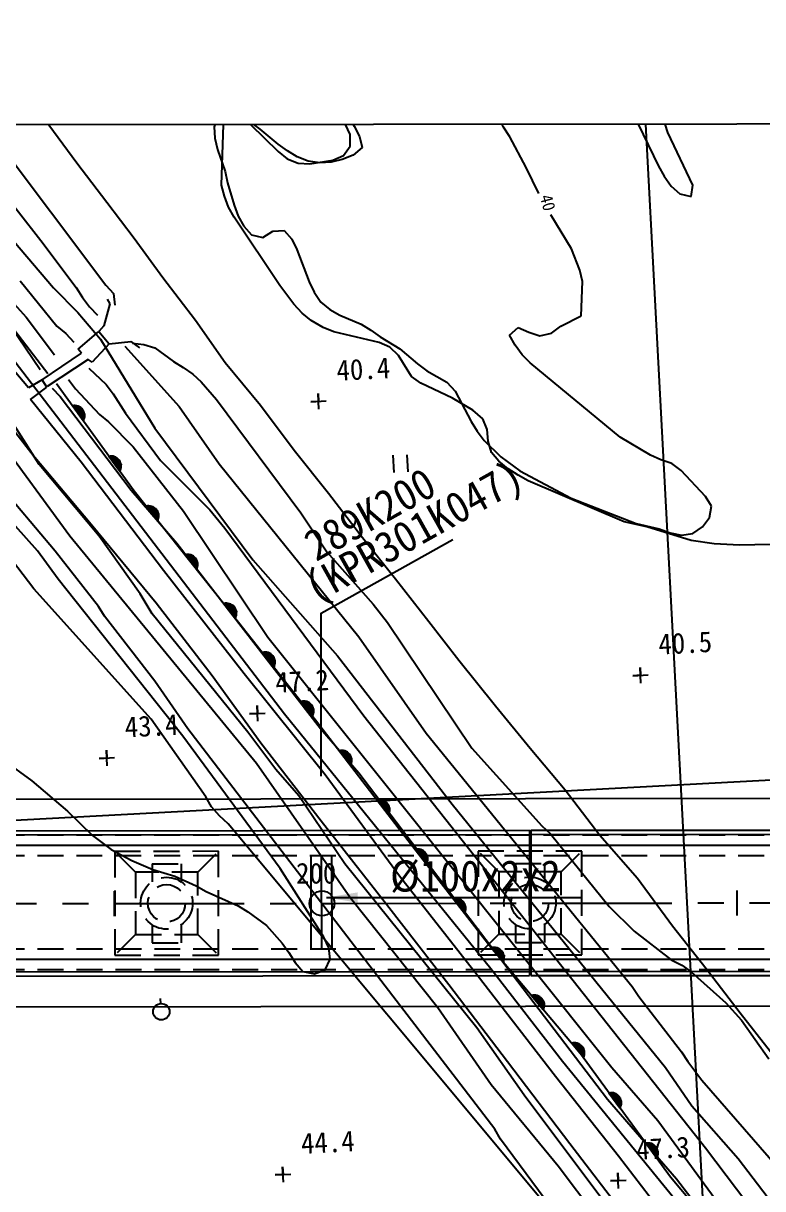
# Model space of a CAD drawing. Header units: millimetres. Extents: x 4198 to 4994, y 1103 to 1810.
# Drawn here: x 4354 to 4425.2, y 1451.3 to 1563.6 of the extents above; entities that cross this region are included whole.
import ezdxf
from ezdxf.enums import TextEntityAlignment as Align
from ezdxf.xclip import XClip

# ---------------------------------------------------------------- set-up
doc = ezdxf.new("R2010")
doc.units = ezdxf.units.MM
doc.header["$LTSCALE"] = 10
doc.header["$MEASUREMENT"] = 0
doc.header["$XCLIPFRAME"] = 2
for name, pattern in [('CENTER', [2, 1.25, -0.25, 0.25, -0.25]), ('DASHED2', [0.375, 0.25, -0.125]), ('HIDDEN', [0.375, 0.25, -0.125])]:
    doc.linetypes.add(name, pattern=pattern)
for name, color, linetype in [('TN-CABL', 4, 'Continuous'), ('TZ-BASE', 253, 'Continuous'), ('TZ-CABL', 4, 'Continuous')]:
    doc.layers.add(name, color=color, linetype=linetype)
doc.layers.add('TX-PAPR', color=2, linetype='Continuous', plot=False)
doc.styles.add('GR', font='GulimChe.ttf')
doc.styles.add('GUL', font='GulimChe.ttf')
doc.styles.get("Standard").update_dxf_attribs({"font": 'GulimChe.ttf'})
doc.linetypes.add('ZIGZAG', pattern='A,0.0001,-0.2,[131,ltypeshp.shx,S=0.2,R=0,X=-0.2,Y=0],-0.4,[131,ltypeshp.shx,S=0.2,R=180,X=0.2,Y=0],-0.2', length=0.8001)
doc.dimstyles.get("Standard").update_dxf_attribs({"dimtxt": 0.18, "dimasz": 0.18, "dimexe": 0.18, "dimexo": 0.0625, "dimgap": 0.09, "dimtad": 0, "dimtih": 1, "dimtoh": 1, "dimdec": 4, "dimzin": 0, "dimdsep": 46, "dimtxsty": 'Standard', "dimcen": 0.09, "dimadec": 0, "dimazin": 0, "dimtfac": 1, "dimtdec": 4, "dimtofl": 0, "dimtmove": 0, "dimatfit": 3, "dimfxl": 0, "dimtolj": 1, "dimtzin": 0, "dimarcsym": 0})

# ---------------------------------------------------------------- blocks, each defined once
blk = doc.blocks.new('JD-SDGGD6G')
at = {"layer": 'TZ-BASE'}
for p, q in [((127.64, 141.33), (146.24, -208.53)), ((58.13, 87.56, 40.99), (79.17, 59.64, 40.99)), ((61.09, 78.98, 41.99), (72.93, 63.93, 41.99)), ((133.31, 74.33, 39.99), (132.29, 77.52, 39.99)), ((89.97, 75.94, 39.99), (89.6, 74.88, 39.99)), ((90.33, 69.27, 40.99), (90.56, 76.07, 40.99)), ((92.53, 75.64, 40.99), (95.79, 72.5, 40.99)), ((94.05, 74.65, 39.99), (93.15, 75.3, 39.99)), ((102.51, 75.88, 39.99), (103.11, 74.95, 39.99)), ((117.5, 74.84, 39.99), (116.97, 75.81, 39.99)), ((129.97, 76.15, 39.99), (132.41, 71.08, 39.99)), ((73.61, 75.18, 40.55), (76.37, 71.42, 40.55)), ((89.6, 74.88, 39.99), (89.68, 73.77, 39.99)), ((95.78, 73.2, 39.99), (94.05, 74.65, 39.99)), ((102.72, 74.15, 40.99), (102.23, 75.15, 40.99)), ((102.73, 73.01, 40.99), (102.72, 74.15, 40.99)), ((103.11, 74.95, 39.99), (103.6, 73.94, 39.99)), ((118.1, 73.91, 39.99), (117.5, 74.84, 39.99)), ((135.74, 69.26, 39.99), (133.31, 74.33, 39.99)), ((89.68, 73.77, 39.99), (89.95, 72.7, 39.99)), ((96.68, 72.55, 39.99), (95.78, 73.2, 39.99)), ((102.08, 72.11, 40.99), (102.73, 73.01, 40.99)), ((103.6, 73.94, 39.99), (103.86, 72.87, 39.99)), ((119.67, 70.96, 39.99), (118.1, 73.91, 39.99)), ((89.95, 72.7, 39.99), (90.66, 70.58, 39.99)), ((95.79, 72.5, 40.99), (96.66, 71.78, 40.99)), ((97.62, 71.97, 39.99), (96.68, 72.55, 39.99)), ((98.68, 71.57, 39.99), (97.62, 71.97, 39.99)), ((101.03, 71.66, 40.99), (102.08, 72.11, 40.99)), ((103, 72.15, 39.99), (101.96, 71.74, 39.99)), ((103.86, 72.87, 39.99), (103, 72.15, 39.99)), ((76.37, 71.42, 40.55), (79.28, 67.62, 40.55)), ((96.66, 71.78, 40.99), (97.71, 71.38, 40.99)), ((97.71, 71.38, 40.99), (98.82, 71.31, 40.99)), ((99.78, 71.4, 39.99), (98.68, 71.57, 39.99)), ((98.82, 71.31, 40.99), (101.03, 71.66, 40.99)), ((100.88, 71.48, 39.99), (99.78, 71.4, 39.99)), ((101.96, 71.74, 39.99), (100.88, 71.48, 39.99)), ((120.88, 68.46, 39.99), (119.67, 70.96, 39.99)), ((132.41, 71.08, 39.99), (132.97, 70.11, 39.99)), ((90.66, 70.58, 39.99), (90.89, 69.47, 39.99)), ((132.97, 70.11, 39.99), (133.64, 69.17, 39.99)), ((90.6, 68.19, 40.99), (90.33, 69.27, 40.99)), ((90.89, 69.47, 39.99), (91.53, 67.32, 39.99)), ((133.64, 69.17, 39.99), (134.47, 68.41, 39.99)), ((135.56, 68.16, 39.99), (135.74, 69.26, 39.99)), ((79.28, 67.62, 40.55), (81.91, 64.16, 40.55)), ((91.01, 67.15, 40.99), (90.6, 68.19, 40.99)), ((134.47, 68.41, 39.99), (135.56, 68.16, 39.99)), ((91.53, 66.18, 40.99), (91.01, 67.15, 40.99)), ((91.53, 67.32, 39.99), (91.94, 66.28, 39.99)), ((91.94, 66.28, 39.99), (92.47, 65.31, 39.99)), ((124.05, 63.14, 39.99), (122.06, 66.41, 39.99)), ((68.96, 65.41, 42.99), (74.12, 59.37, 42.99)), ((95.95, 59.58, 40.99), (91.53, 66.18, 40.99)), ((92.47, 65.31, 39.99), (93.22, 64.48, 39.99)), ((81.91, 64.16, 40.55), (84.68, 60.37, 40.55)), ((93.22, 64.48, 39.99), (94.31, 64.22, 39.99)), ((94.31, 64.22, 39.99), (95.25, 64.82, 39.99)), ((95.25, 64.82, 39.99), (96.36, 64.9, 39.99)), ((96.36, 64.9, 39.99), (97.11, 64.07, 39.99)), ((97.11, 64.07, 39.99), (97.59, 63.07, 39.99)), ((72.93, 63.93, 41.99), (76.33, 59.39, 41.99)), ((97.59, 63.07, 39.99), (98.76, 59.94, 39.99)), ((124.84, 61.06, 39.99), (124.05, 63.14, 39.99)), ((73.6, 51.07, 46.07), (66, 60.96, 46.07)), ((66.55, 60.8, 45.99), (72.84, 51.5, 45.99)), ((66.94, 61.6, 44.99), (71.51, 56.54, 44.99)), ((125.11, 59.99, 39.99), (124.84, 61.06, 39.99)), ((70.94, 60.05, 43.99), (74.46, 55.69, 43.99)), ((79.17, 59.64, 40.99), (79.92, 58.81, 40.99)), ((84.68, 60.37, 40.55), (87.8, 56.24, 40.55)), ((97.3, 57.78, 40.99), (95.95, 59.58, 40.99)), ((98.76, 59.94, 39.99), (99.25, 58.94, 39.99)), ((124.98, 56.68, 39.99), (125.11, 59.99, 39.99)), ((74.12, 59.37, 42.99), (76.49, 56.99, 42.99)), ((76.33, 59.39, 41.99), (76.93, 58.45, 41.99)), ((76.93, 58.45, 41.99), (77.61, 57.55, 41.99)), ((79.92, 58.81, 40.99), (80.04, 57.7, 40.99)), ((99.25, 58.94, 39.99), (99.88, 58, 39.99)), ((77.61, 57.55, 41.99), (78.39, 56.75, 41.99)), ((79.56, 57.83, 41.62), (78.99, 55.71, 41.62)), ((79.32, 58.27, 41.62), (79.56, 57.83, 41.62)), ((98.09, 56.94, 40.99), (97.3, 57.78, 40.99)), ((99.88, 58, 39.99), (100.75, 57.28, 39.99)), ((100.75, 57.28, 39.99), (101.72, 56.73, 39.99)), ((71.51, 56.54, 44.99), (74.24, 52.93, 44.99)), ((76.49, 56.99, 42.99), (78.66, 54.43, 42.99)), ((87.8, 56.24, 40.55), (90.67, 52.18, 40.55)), ((98.95, 56.22, 40.99), (98.09, 56.94, 40.99)), ((100.11, 55.56, 40.99), (98.95, 56.22, 40.99)), ((101.72, 56.73, 39.99), (103.76, 55.87, 39.99)), ((123, 55.67, 39.99), (124.98, 56.68, 39.99)), ((74.46, 55.69, 43.99), (75.33, 54.96, 43.99)), ((76.5, 53.46, 46.61), (78.5, 55.17, 46.61)), ((78.99, 55.71, 41.62), (78.5, 55.17, 41.62)), ((78.5, 55.17, 46.61), (79.49, 53.96, 46.61)), ((101.13, 55.13, 40.99), (100.11, 55.56, 40.99)), ((105.51, 54.09, 40.99), (101.13, 55.13, 40.99)), ((103.76, 55.87, 39.99), (104.7, 55.29, 39.99)), ((104.7, 55.29, 39.99), (105.6, 54.64, 39.99)), ((118.08, 54.81, 39.99), (118.91, 55.56, 39.99)), ((118.91, 55.56, 39.99), (119.93, 55.09, 39.99)), ((119.93, 55.09, 39.99), (120.99, 54.76, 39.99)), ((122.1, 54.99, 39.99), (123, 55.67, 39.99)), ((69.19, 53.88, 46.99), (96.39, 18.35, 46.99)), ((75.33, 54.96, 43.99), (76.08, 54.13, 43.99)), ((79.49, 53.96, 46.61), (77.86, 52.21, 46.61)), ((78.66, 54.43, 42.99), (83.91, 45.86, 42.99)), ((79.49, 53.96, 41.62), (81.6, 54.2, 41.62)), ((81.6, 54.2, 41.62), (82.43, 53.59, 41.62)), ((81.74, 54.05, 40.99), (82.84, 53.91, 40.99)), ((82.84, 53.91, 40.99), (83.9, 53.58, 40.99)), ((106.53, 53.66, 40.99), (105.51, 54.09, 40.99)), ((105.6, 54.64, 39.99), (107.49, 53.48, 39.99)), ((118.61, 53.84, 39.99), (118.08, 54.81, 39.99)), ((120.99, 54.76, 39.99), (122.1, 54.99, 39.99)), ((73.03, 50.5, 46.61), (76.82, 53.08, 46.61)), ((76.82, 53.08, 46.61), (76.5, 53.46, 46.61)), ((81, 53.74, 41.99), (86.25, 47.93, 41.99)), ((83.9, 53.58, 40.99), (85.7, 52.28, 40.99)), ((107.36, 52.86, 40.99), (106.53, 53.66, 40.99)), ((108.63, 50.84, 40.99), (107.36, 52.86, 40.99)), ((107.49, 53.48, 39.99), (109.21, 52.04, 39.99)), ((119.28, 52.93, 39.99), (118.61, 53.84, 39.99)), ((120.07, 52.14, 39.99), (119.28, 52.93, 39.99)), ((71.72, 49.73, 43.68), (69.48, 52.4, 43.68)), ((77.47, 52.47, 46.61), (73.53, 49.86, 46.61)), ((77.86, 52.21, 46.61), (77.47, 52.47, 46.61)), ((85.7, 52.28, 40.99), (86.64, 51.7, 40.99)), ((86.64, 51.7, 40.99), (87.55, 51.05, 40.99)), ((90.67, 52.18, 40.55), (94.09, 48.08, 40.55)), ((109.21, 52.04, 39.99), (110.11, 51.39, 39.99)), ((128.74, 44.98, 39.99), (120.07, 52.14, 39.99)), ((75.57, 50.54, 44.99), (76.25, 49.64, 44.99)), ((77.55, 51.63, 43.99), (79.2, 50.07, 43.99)), ((87.55, 51.05, 40.99), (88.37, 50.3, 40.99)), ((109.53, 50.19, 40.99), (108.63, 50.84, 40.99)), ((110.11, 51.39, 39.99), (112.03, 50.27, 39.99)), ((66.73, 50.27, 43.68), (72.17, 43.24, 43.68)), ((73.03, 50.5, 43.68), (71.72, 49.73, 43.68)), ((71.91, 48.62, 43.68), (73.49, 49.79, 43.68)), ((73.49, 49.79, 43.68), (73.03, 50.5, 43.68)), ((74, 49.7, 45.99), (74.79, 48.9, 45.99)), ((81.9, 39.77, 45.85), (74.42, 50.13, 45.85)), ((76.25, 49.64, 44.99), (78.57, 47.18, 44.99)), ((79.2, 50.07, 43.99), (79.88, 49.17, 43.99)), ((88.37, 50.3, 40.99), (89.83, 48.6, 40.99)), ((112.58, 48.74, 40.99), (109.53, 50.19, 40.99)), ((112.03, 50.27, 39.99), (112.82, 49.43, 39.99)), ((112.82, 49.43, 39.99), (114.36, 46.48, 39.99)), ((75.71, 35.45, 45.99), (65.67, 49.12, 45.99)), ((72.77, 42.34, 46.99), (68.54, 48.97, 46.99)), ((76.79, 42.59, 43.68), (71.91, 48.62, 43.68)), ((74.79, 48.9, 45.99), (81.61, 39.88, 45.99)), ((79.88, 49.17, 43.99), (81.08, 47.3, 43.99)), ((89.83, 48.6, 40.99), (97.96, 37.7, 40.99)), ((98.92, 48.39, 40.41), (100.41, 48.47, 40.41)), ((99.67, 48.43, 40.41), (98.92, 48.39, 40.41)), ((99.71, 47.68, 40.41), (99.63, 49.18, 40.41)), ((99.63, 49.18, 40.41), (99.67, 48.43, 40.41)), ((114.53, 47.58, 40.99), (112.58, 48.74, 40.99)), ((77, 46.55, 45.85), (75.95, 48.01, 45.85)), ((76.67, 47.9, 45.85), (75.96, 48.01, 45.85)), ((76.04, 48.03, 45.85), (76.03, 47.91, 45.85)), ((76.9, 47.71, 45.85), (76.07, 47.84, 45.85)), ((76.2, 48.03, 45.85), (76.15, 47.73, 45.85)), ((77.02, 47.54, 45.85), (76.2, 47.67, 45.85)), ((76.35, 48.02, 45.85), (76.27, 47.56, 45.85)), ((77.1, 47.37, 45.85), (76.32, 47.5, 45.85)), ((76.49, 47.98, 45.85), (76.4, 47.39, 45.85)), ((77.14, 47.21, 45.85), (76.44, 47.33, 45.85)), ((76.64, 47.92, 45.85), (76.52, 47.22, 45.85)), ((77.15, 47.06, 45.85), (76.57, 47.15, 45.85)), ((76.77, 47.83, 45.85), (76.65, 47.05, 45.85)), ((76.9, 47.7, 45.85), (76.77, 46.87, 45.85)), ((77.03, 47.53, 45.85), (76.89, 46.7, 45.85)), ((77.13, 47.24, 45.85), (77.03, 46.59, 45.85)), ((78.57, 47.18, 44.99), (79.43, 46.46, 44.99)), ((81.08, 47.3, 43.99), (84.45, 42.75, 43.99)), ((86.25, 47.93, 41.99), (90.1, 42.41, 41.99)), ((94.09, 48.08, 40.55), (97.32, 43.72, 40.55)), ((115.5, 46.75, 40.99), (114.53, 47.58, 40.99)), ((77.14, 46.91, 45.85), (76.69, 46.98, 45.85)), ((77.1, 46.76, 45.85), (76.82, 46.81, 45.85)), ((77.04, 46.62, 45.85), (76.94, 46.64, 45.85)), ((79.43, 46.46, 44.99), (81.8, 44.04, 44.99)), ((114.36, 46.48, 39.99), (114.96, 45.55, 39.99)), ((115.92, 45.71, 40.99), (115.5, 46.75, 40.99)), ((74.31, 34.02, 44.99), (64.79, 45.21, 44.99)), ((83.91, 45.86, 42.99), (93.34, 33.16, 42.99)), ((114.96, 45.55, 39.99), (115.63, 44.65, 39.99)), ((116, 44.6, 40.99), (115.92, 45.71, 40.99)), ((131.64, 43.25, 39.99), (128.74, 44.98, 39.99)), ((72.58, 34.03, 43.99), (63.65, 44.06, 43.99)), ((81.8, 44.04, 44.99), (86.67, 37.87, 44.99)), ((115.63, 44.65, 39.99), (117.24, 43.09, 39.99)), ((116.34, 43.52, 40.99), (116, 44.6, 40.99)), ((72.17, 43.24, 43.68), (77.76, 36.61, 43.68)), ((80.51, 41.68, 45.85), (79.46, 43.14, 45.85)), ((80.18, 43.03, 45.85), (79.47, 43.15, 45.85)), ((79.56, 43.16, 45.85), (79.54, 43.04, 45.85)), ((80.41, 42.84, 45.85), (79.58, 42.98, 45.85)), ((79.71, 43.17, 45.85), (79.66, 42.87, 45.85)), ((80.53, 42.67, 45.85), (79.71, 42.8, 45.85)), ((79.86, 43.15, 45.85), (79.78, 42.7, 45.85)), ((80, 43.11, 45.85), (79.91, 42.52, 45.85)), ((80.15, 43.05, 45.85), (80.03, 42.35, 45.85)), ((80.28, 42.96, 45.85), (80.16, 42.18, 45.85)), ((80.42, 42.84, 45.85), (80.28, 42.01, 45.85)), ((80.54, 42.66, 45.85), (80.4, 41.84, 45.85)), ((84.45, 42.75, 43.99), (89.21, 37.98, 43.99)), ((97.32, 43.72, 40.55), (100.62, 39.58, 40.55)), ((106.95, 41.58, 41.35), (106.86, 43.25, 41.35)), ((108.17, 43.29, 41.35), (108.26, 41.65, 41.35)), ((117.05, 42.66, 40.99), (116.34, 43.52, 40.99)), ((117.95, 41.93, 40.99), (117.05, 42.66, 40.99)), ((117.24, 43.09, 39.99), (119.05, 41.75, 39.99)), ((132.65, 42.81, 39.99), (131.64, 43.25, 39.99)), ((133.71, 42.45, 39.99), (132.65, 42.81, 39.99)), ((78.54, 35.44, 46.99), (72.77, 42.34, 46.99)), ((84.74, 32.14, 43.68), (76.79, 42.59, 43.68)), ((80.61, 42.51, 45.85), (79.83, 42.63, 45.85)), ((80.65, 42.35, 45.85), (79.95, 42.46, 45.85)), ((80.66, 42.19, 45.85), (80.08, 42.29, 45.85)), ((80.65, 42.04, 45.85), (80.2, 42.12, 45.85)), ((80.61, 41.9, 45.85), (80.33, 41.94, 45.85)), ((80.55, 41.75, 45.85), (80.45, 41.77, 45.85)), ((80.64, 42.37, 45.85), (80.54, 41.72, 45.85)), ((90.1, 42.41, 41.99), (103.55, 25.77, 41.99)), ((118.89, 41.32, 40.99), (117.95, 41.93, 40.99)), ((119.05, 41.75, 39.99), (124.01, 39.11, 39.99)), ((134.61, 41.76, 39.99), (133.71, 42.45, 39.99)), ((136.94, 39.27, 39.99), (134.61, 41.76, 39.99)), ((699.47, 41.52), (0, 4.34)), ((119.87, 40.78, 40.99), (118.89, 41.32, 40.99)), ((129.1, 36.84, 40.99), (119.87, 40.78, 40.99)), ((81.61, 39.88, 45.99), (86.03, 34.79, 45.99)), ((90.65, 28.82, 45.85), (81.9, 39.77, 45.85)), ((100.62, 39.58, 40.55), (103.89, 35.33, 40.55)), ((84.17, 36.93, 45.85), (83.04, 38.33, 45.85)), ((83.77, 38.25, 45.85), (83.06, 38.33, 45.85)), ((83.14, 38.35, 45.85), (83.12, 38.23, 45.85)), ((84.01, 38.08, 45.85), (83.17, 38.17, 45.85)), ((83.29, 38.37, 45.85), (83.26, 38.07, 45.85)), ((83.44, 38.36, 45.85), (83.39, 37.9, 45.85)), ((83.59, 38.33, 45.85), (83.52, 37.74, 45.85)), ((83.73, 38.27, 45.85), (83.65, 37.57, 45.85)), ((83.87, 38.19, 45.85), (83.79, 37.4, 45.85)), ((124.01, 39.11, 39.99), (130.28, 36.66, 39.99)), ((137.53, 38.34, 39.99), (136.94, 39.27, 39.99)), ((137.32, 37.24, 39.99), (137.53, 38.34, 39.99)), ((84.14, 37.91, 45.85), (83.31, 38, 45.85)), ((84.22, 37.75, 45.85), (83.44, 37.84, 45.85)), ((84.27, 37.6, 45.85), (83.57, 37.67, 45.85)), ((84.29, 37.44, 45.85), (83.7, 37.51, 45.85)), ((84.28, 37.29, 45.85), (83.83, 37.34, 45.85)), ((84.01, 38.07, 45.85), (83.92, 37.24, 45.85)), ((84.26, 37.14, 45.85), (83.97, 37.18, 45.85)), ((84.14, 37.91, 45.85), (84.05, 37.07, 45.85)), ((84.26, 37.62, 45.85), (84.19, 36.97, 45.85)), ((86.67, 37.87, 44.99), (94.79, 25.72, 44.99)), ((89.21, 37.98, 43.99), (90.63, 36.21, 43.99)), ((97.96, 37.7, 40.99), (100.47, 33.95, 40.99)), ((136.67, 36.34, 39.99), (137.32, 37.24, 39.99)), ((77.76, 36.61, 43.68), (84.03, 29.04, 43.68)), ((84.2, 37, 45.85), (84.1, 37.01, 45.85)), ((90.63, 36.21, 43.99), (104.04, 18.14, 43.99)), ((131.3, 36.34, 40.99), (129.1, 36.84, 40.99)), ((130.28, 36.66, 39.99), (132.47, 36.16, 39.99)), ((135.57, 35.04, 40.99), (131.3, 36.34, 40.99)), ((132.47, 36.16, 39.99), (133.53, 35.76, 39.99)), ((135.73, 35.7, 39.99), (136.67, 36.34, 39.99)), ((93.68, 13.57, 45.99), (75.71, 35.45, 45.99)), ((82.47, 29.89, 46.99), (78.54, 35.44, 46.99)), ((86.03, 34.79, 45.99), (99.85, 16.93, 45.99)), ((103.89, 35.33, 40.55), (107.09, 31.34, 40.55)), ((133.53, 35.76, 39.99), (134.62, 35.55, 39.99)), ((134.62, 35.55, 39.99), (135.73, 35.7, 39.99)), ((137.77, 34.72, 40.99), (135.57, 35.04, 40.99)), ((74.6, 31.32, 43.99), (72.58, 34.03, 43.99)), ((78.46, 28.67, 44.99), (74.31, 34.02, 44.99)), ((87.03, 33.68, 45.85), (87, 33.38, 45.85)), ((87.18, 33.67, 45.85), (87.13, 33.21, 45.85)), ((100.47, 33.95, 40.99), (104.93, 28.9, 40.99)), ((140.23, 34.58, 40.99), (137.77, 34.72, 40.99)), ((144.68, 34.68, 40.99), (140.23, 34.58, 40.99)), ((72.25, 30.39, 44.99), (70.19, 33.06, 44.99)), ((87.91, 32.24, 45.85), (86.79, 33.64, 45.85)), ((87.52, 33.57, 45.85), (86.8, 33.65, 45.85)), ((86.88, 33.67, 45.85), (86.87, 33.54, 45.85)), ((87.75, 33.39, 45.85), (86.92, 33.48, 45.85)), ((87.88, 33.22, 45.85), (87.05, 33.32, 45.85)), ((87.97, 33.06, 45.85), (87.18, 33.15, 45.85)), ((87.33, 33.64, 45.85), (87.27, 33.05, 45.85)), ((88.01, 32.91, 45.85), (87.32, 32.99, 45.85)), ((87.48, 33.59, 45.85), (87.4, 32.88, 45.85)), ((88.03, 32.75, 45.85), (87.45, 32.82, 45.85)), ((87.62, 33.5, 45.85), (87.53, 32.72, 45.85)), ((88.03, 32.6, 45.85), (87.58, 32.65, 45.85)), ((87.76, 33.39, 45.85), (87.66, 32.55, 45.85)), ((87.89, 33.22, 45.85), (87.8, 32.38, 45.85)), ((88.01, 32.93, 45.85), (87.93, 32.28, 45.85)), ((93.34, 33.16, 42.99), (101.48, 23.92, 42.99)), ((92.49, 22.18, 43.68), (84.74, 32.14, 43.68)), ((88, 32.46, 45.85), (87.71, 32.49, 45.85)), ((87.95, 32.31, 45.85), (87.84, 32.32, 45.85)), ((83.53, 17.83, 44.99), (72.25, 30.39, 44.99)), ((86.58, 16.2, 43.99), (74.6, 31.32, 43.99)), ((107.09, 31.34, 40.55), (110.29, 27.24, 40.55)), ((83.63, 27.98, 46.99), (82.47, 29.89, 46.99)), ((79.06, 27.74, 44.99), (78.46, 28.67, 44.99)), ((84.03, 29.04, 43.68), (89.43, 22.04, 43.68)), ((91.65, 27.54, 45.85), (90.54, 28.96, 45.85)), ((91.26, 28.88, 45.85), (90.55, 28.96, 45.85)), ((90.63, 28.98, 45.85), (90.61, 28.86, 45.85)), ((99.39, 17.72, 45.85), (90.65, 28.82, 45.85)), ((91.5, 28.7, 45.85), (90.66, 28.8, 45.85)), ((90.78, 28.99, 45.85), (90.75, 28.69, 45.85)), ((91.63, 28.53, 45.85), (90.79, 28.63, 45.85)), ((90.93, 28.98, 45.85), (90.88, 28.52, 45.85)), ((91.71, 28.37, 45.85), (90.93, 28.46, 45.85)), ((91.08, 28.95, 45.85), (91.01, 28.36, 45.85)), ((91.75, 28.21, 45.85), (91.06, 28.3, 45.85)), ((91.22, 28.9, 45.85), (91.14, 28.19, 45.85)), ((91.77, 28.06, 45.85), (91.19, 28.13, 45.85)), ((91.36, 28.81, 45.85), (91.27, 28.02, 45.85)), ((91.5, 28.69, 45.85), (91.4, 27.86, 45.85)), ((91.63, 28.52, 45.85), (91.53, 27.69, 45.85)), ((91.75, 28.23, 45.85), (91.67, 27.59, 45.85)), ((104.93, 28.9, 40.99), (106.31, 27.13, 40.99)), ((83.89, 21.5, 44.99), (79.06, 27.74, 44.99)), ((92.85, 16.57, 46.99), (83.63, 27.98, 46.99)), ((91.77, 27.91, 45.85), (91.32, 27.96, 45.85)), ((91.74, 27.76, 45.85), (91.45, 27.8, 45.85)), ((91.69, 27.62, 45.85), (91.58, 27.63, 45.85)), ((106.31, 27.13, 40.99), (114.44, 15.02, 40.99)), ((110.29, 27.24, 40.55), (113.17, 23.52, 40.55)), ((94.79, 25.72, 44.99), (127.91, -15.71, 44.99)), ((103.55, 25.77, 41.99), (110.03, 16.47, 41.99)), ((95.36, 22.83, 45.85), (94.25, 24.24, 45.85)), ((94.98, 24.16, 45.85), (94.26, 24.25, 45.85)), ((94.34, 24.27, 45.85), (94.33, 24.14, 45.85)), ((95.21, 23.98, 45.85), (94.38, 24.08, 45.85)), ((94.49, 24.28, 45.85), (94.46, 23.98, 45.85)), ((95.34, 23.82, 45.85), (94.51, 23.92, 45.85)), ((94.64, 24.27, 45.85), (94.59, 23.81, 45.85)), ((95.42, 23.66, 45.85), (94.64, 23.75, 45.85)), ((94.79, 24.24, 45.85), (94.72, 23.64, 45.85)), ((95.47, 23.5, 45.85), (94.77, 23.58, 45.85)), ((94.94, 24.18, 45.85), (94.85, 23.48, 45.85)), ((95.08, 24.1, 45.85), (94.98, 23.31, 45.85)), ((95.21, 23.98, 45.85), (95.12, 23.15, 45.85)), ((95.35, 23.81, 45.85), (95.25, 22.98, 45.85)), ((101.48, 23.92, 42.99), (112.53, 9.63, 42.99)), ((95.49, 23.35, 45.85), (94.9, 23.42, 45.85)), ((95.48, 23.2, 45.85), (95.03, 23.25, 45.85)), ((95.45, 23.05, 45.85), (95.16, 23.08, 45.85)), ((95.4, 22.9, 45.85), (95.3, 22.92, 45.85)), ((95.46, 23.52, 45.85), (95.39, 22.87, 45.85)), ((113.17, 23.52, 40.55), (116.73, 19.11, 40.55)), ((130.72, 21.31, 40.5), (130.64, 22.8, 40.5)), ((130.64, 22.8, 40.5), (130.68, 22.05, 40.5)), ((87.08, 16.88, 44.99), (83.89, 21.5, 44.99)), ((89.43, 22.04, 43.68), (94.11, 15.55, 43.68)), ((100.31, 12.47, 43.68), (92.49, 22.18, 43.68)), ((129.93, 22.01, 40.5), (131.43, 22.09, 40.5)), ((130.68, 22.05, 40.5), (129.93, 22.01, 40.5)), ((93.82, 17.63, 47.16), (93.74, 19.13, 47.16)), ((93.74, 19.13, 47.16), (93.78, 18.38, 47.16)), ((99.08, 18.12, 45.85), (97.96, 19.53, 45.85)), ((98.69, 19.45, 45.85), (97.97, 19.53, 45.85)), ((98.06, 19.55, 45.85), (98.04, 19.43, 45.85)), ((98.93, 19.27, 45.85), (98.09, 19.37, 45.85)), ((98.21, 19.57, 45.85), (98.17, 19.27, 45.85)), ((99.05, 19.1, 45.85), (98.22, 19.2, 45.85)), ((98.36, 19.56, 45.85), (98.3, 19.1, 45.85)), ((98.51, 19.53, 45.85), (98.43, 18.93, 45.85)), ((98.65, 19.47, 45.85), (98.57, 18.77, 45.85)), ((98.79, 19.39, 45.85), (98.7, 18.6, 45.85)), ((98.93, 19.27, 45.85), (98.83, 18.43, 45.85)), ((99.06, 19.1, 45.85), (98.96, 18.27, 45.85)), ((116.73, 19.11, 40.55), (120.04, 15.05, 40.55)), ((93.03, 18.34, 47.16), (94.53, 18.42, 47.16)), ((93.78, 18.38, 47.16), (93.03, 18.34, 47.16)), ((96.39, 18.35, 46.99), (116.28, -6.19, 46.99)), ((99.13, 18.94, 45.85), (98.35, 19.04, 45.85)), ((99.18, 18.79, 45.85), (98.48, 18.87, 45.85)), ((99.2, 18.63, 45.85), (98.62, 18.7, 45.85)), ((99.19, 18.48, 45.85), (98.75, 18.54, 45.85)), ((99.17, 18.34, 45.85), (98.88, 18.37, 45.85)), ((99.11, 18.19, 45.85), (99.01, 18.2, 45.85)), ((99.18, 18.81, 45.85), (99.1, 18.16, 45.85)), ((104.04, 18.14, 43.99), (136.96, -23.47, 43.99)), ((88.81, 10.36, 44.99), (83.53, 17.83, 44.99)), ((116.66, -21.66, 44.99), (87.08, 16.88, 44.99)), ((107.77, 6.81, 45.85), (99.39, 17.72, 45.85)), ((99.85, 16.93, 45.99), (103.56, 12.67, 45.99)), ((95.98, 3.46, 43.99), (86.58, 16.2, 43.99)), ((95.54, 12.97, 46.99), (92.85, 16.57, 46.99)), ((110.03, 16.47, 41.99), (129.89, -7.93, 41.99)), ((79.31, 13.33, 43.44), (79.23, 14.83, 43.44)), ((79.23, 14.83, 43.44), (79.27, 14.08, 43.44)), ((94.11, 15.55, 43.68), (99.93, 8.02, 43.68)), ((102.74, 13.36, 45.85), (101.64, 14.79, 45.85)), ((102.37, 14.7, 45.85), (101.65, 14.79, 45.85)), ((101.73, 14.81, 45.85), (101.72, 14.69, 45.85)), ((102.6, 14.52, 45.85), (101.77, 14.63, 45.85)), ((101.89, 14.82, 45.85), (101.85, 14.52, 45.85)), ((102.04, 14.81, 45.85), (101.98, 14.35, 45.85)), ((102.18, 14.78, 45.85), (102.11, 14.19, 45.85)), ((102.33, 14.72, 45.85), (102.24, 14.02, 45.85)), ((102.47, 14.64, 45.85), (102.37, 13.85, 45.85)), ((114.44, 15.02, 40.99), (121.19, 7.55, 40.99)), ((120.04, 15.05, 40.55), (123.42, 11.02, 40.55)), ((69.33, 13.88, 43.99), (72.04, 11.89, 43.99)), ((78.52, 14.04, 43.44), (80.02, 14.12, 43.44)), ((79.27, 14.08, 43.44), (78.52, 14.04, 43.44)), ((102.74, 0.59, 45.99), (93.68, 13.57, 45.99)), ((102.73, 14.35, 45.85), (101.9, 14.46, 45.85)), ((102.81, 14.19, 45.85), (102.03, 14.29, 45.85)), ((102.85, 14.03, 45.85), (102.15, 14.12, 45.85)), ((102.87, 13.88, 45.85), (102.28, 13.96, 45.85)), ((102.86, 13.73, 45.85), (102.41, 13.79, 45.85)), ((102.6, 14.52, 45.85), (102.49, 13.68, 45.85)), ((102.83, 13.58, 45.85), (102.54, 13.62, 45.85)), ((102.73, 14.35, 45.85), (102.62, 13.51, 45.85)), ((102.85, 14.06, 45.85), (102.76, 13.41, 45.85)), ((97.76, 10.44, 46.99), (95.54, 12.97, 46.99)), ((107.48, 2.7, 43.68), (100.31, 12.47, 43.68)), ((102.78, 13.44, 45.85), (102.67, 13.45, 45.85)), ((103.56, 12.67, 45.99), (127.49, -18.76, 45.99)), ((72.04, 11.89, 43.99), (75.49, 8.96, 43.99)), ((-0.01, 10.07), (699.47, 10.72)), ((89.37, 9.38, 44.99), (88.81, 10.36, 44.99)), ((102.21, 3.91, 46.99), (97.76, 10.44, 46.99)), ((123.42, 11.02, 40.55), (126.76, 6.66, 40.55)), ((90.12, 8.52, 44.99), (89.37, 9.38, 44.99)), ((106.4, 8.61, 45.85), (105.3, 10.04, 45.85)), ((106.02, 9.94, 45.85), (105.31, 10.04, 45.85)), ((105.39, 10.06, 45.85), (105.38, 9.93, 45.85)), ((106.26, 9.76, 45.85), (105.42, 9.87, 45.85)), ((105.54, 10.07, 45.85), (105.5, 9.77, 45.85)), ((106.39, 9.59, 45.85), (105.55, 9.7, 45.85)), ((105.69, 10.06, 45.85), (105.63, 9.6, 45.85)), ((106.46, 9.43, 45.85), (105.68, 9.54, 45.85)), ((105.84, 10.02, 45.85), (105.76, 9.43, 45.85)), ((106.51, 9.28, 45.85), (105.81, 9.37, 45.85)), ((105.98, 9.97, 45.85), (105.89, 9.26, 45.85)), ((106.52, 9.12, 45.85), (105.94, 9.2, 45.85)), ((106.12, 9.88, 45.85), (106.02, 9.09, 45.85)), ((106.52, 8.97, 45.85), (106.07, 9.03, 45.85)), ((106.26, 9.76, 45.85), (106.15, 8.93, 45.85)), ((106.39, 9.59, 45.85), (106.28, 8.76, 45.85)), ((106.5, 9.3, 45.85), (106.42, 8.65, 45.85)), ((112.53, 9.63, 42.99), (133.09, -15.71, 42.99)), ((75.49, 8.96, 43.99), (77.89, 6.61, 43.99)), ((90.95, 7.76, 44.99), (90.12, 8.52, 44.99)), ((99.93, 8.02, 43.68), (106.22, 0.01, 43.68)), ((106.49, 8.83, 45.85), (106.2, 8.86, 45.85)), ((106.43, 8.68, 45.85), (106.33, 8.69, 45.85)), ((50.11, 7.07), (119.98, 7.13)), ((121.68, -29.12, 44.99), (90.95, 7.76, 44.99)), ((116.27, -4.17, 45.85), (107.77, 6.81, 45.85)), ((119.98, 7.13), (119.99, -6.87)), ((120.11, 7.13), (199.98, 7.2)), ((120.11, 7.13), (120.12, -6.87)), ((120.11, 6.73), (199.98, 6.8)), ((121.19, 7.55, 40.99), (122.01, 6.79, 40.99)), ((122.01, 6.79, 40.99), (127.67, -0.21, 40.99)), ((50.11, 6.67), (119.98, 6.73)), ((77.89, 6.61, 43.99), (79.69, 5.27, 43.99)), ((126.76, 6.66, 40.55), (130.4, 2.51, 40.55)), ((79.69, 5.27, 43.99), (81.69, 4.22, 43.99)), ((110.06, 3.86, 45.85), (108.96, 5.28, 45.85)), ((109.69, 5.19, 45.85), (108.97, 5.28, 45.85)), ((109.05, 5.3, 45.85), (109.04, 5.18, 45.85)), ((109.92, 5.01, 45.85), (109.09, 5.12, 45.85)), ((109.21, 5.32, 45.85), (109.17, 5.01, 45.85)), ((110.05, 4.84, 45.85), (109.22, 4.95, 45.85)), ((109.36, 5.3, 45.85), (109.3, 4.85, 45.85)), ((110.13, 4.68, 45.85), (109.34, 4.78, 45.85)), ((109.5, 5.27, 45.85), (109.43, 4.68, 45.85)), ((110.17, 4.53, 45.85), (109.47, 4.62, 45.85)), ((109.65, 5.21, 45.85), (109.56, 4.51, 45.85)), ((109.79, 5.13, 45.85), (109.69, 4.34, 45.85)), ((109.92, 5.01, 45.85), (109.82, 4.17, 45.85)), ((110.05, 4.84, 45.85), (109.95, 4.01, 45.85)), ((110.17, 4.55, 45.85), (110.08, 3.9, 45.85)), ((81.69, 4.22, 43.99), (83.72, 3.36, 43.99)), ((100.18, -3.17, 43.99), (95.98, 3.46, 43.99)), ((114.91, -11.89, 46.99), (102.21, 3.91, 46.99)), ((110.19, 4.37, 45.85), (109.6, 4.45, 45.85)), ((110.18, 4.22, 45.85), (109.73, 4.28, 45.85)), ((110.15, 4.08, 45.85), (109.86, 4.11, 45.85)), ((110.1, 3.93, 45.85), (109.99, 3.94, 45.85)), ((83.72, 3.36, 43.99), (85.84, 2.71, 43.99)), ((85.84, 2.71, 43.99), (87.87, 1.77, 43.99)), ((114.94, -6.82, 43.68), (107.48, 2.7, 43.68)), ((130.4, 2.51, 40.55), (133.77, -2.08, 40.55)), ((80, -1.13), (80, 1.27)), ((87.87, 1.77, 43.99), (88.85, 1.23, 43.99)), ((88.85, 1.23, 43.99), (91.91, -0.14, 43.99)), ((120, -1.09), (120, 1.31)), ((140, -1.07), (140, 1.33)), ((111.17, -9.99, 45.99), (102.74, 0.59, 45.99)), ((106.22, 0.01, 43.68), (112.23, -7.73, 43.68)), ((113.73, -0.89, 45.85), (112.63, 0.54, 45.85)), ((113.36, 0.45, 45.85), (112.64, 0.54, 45.85)), ((112.72, 0.56, 45.85), (112.71, 0.43, 45.85)), ((113.59, 0.27, 45.85), (112.76, 0.37, 45.85)), ((112.88, 0.57, 45.85), (112.84, 0.27, 45.85)), ((113.72, 0.1, 45.85), (112.89, 0.2, 45.85)), ((113.03, 0.56, 45.85), (112.97, 0.1, 45.85)), ((113.8, -0.06, 45.85), (113.02, 0.04, 45.85)), ((113.17, 0.52, 45.85), (113.1, -0.07, 45.85)), ((113.32, 0.47, 45.85), (113.23, -0.24, 45.85)), ((113.46, 0.38, 45.85), (113.36, -0.4, 45.85)), ((113.59, 0.26, 45.85), (113.49, -0.57, 45.85)), ((113.72, 0.09, 45.85), (113.62, -0.74, 45.85)), ((91.91, -0.14, 43.99), (92.85, -0.72, 43.99)), ((92.85, -0.72, 43.99), (94.65, -2.06, 43.99)), ((113.84, -0.22, 45.85), (113.14, -0.13, 45.85)), ((113.86, -0.37, 45.85), (113.27, -0.3, 45.85)), ((113.85, -0.52, 45.85), (113.4, -0.47, 45.85)), ((113.82, -0.67, 45.85), (113.53, -0.63, 45.85)), ((113.77, -0.82, 45.85), (113.66, -0.8, 45.85)), ((113.84, -0.2, 45.85), (113.75, -0.85, 45.85)), ((127.67, -0.21, 40.99), (130.07, -2.6, 40.99)), ((94.65, -2.06, 43.99), (96.15, -3.76, 43.99)), ((133.77, -2.08, 40.55), (137, -6.18, 40.55)), ((100.66, -4.18, 43.99), (100.18, -3.17, 43.99)), ((130.07, -2.6, 40.99), (133.64, -5.35, 40.99)), ((96.15, -3.76, 43.99), (96.82, -4.66, 43.99)), ((100.78, -5.28, 43.99), (100.66, -4.18, 43.99)), ((124.89, -14.41, 45.85), (116.27, -4.17, 45.85)), ((117.46, -5.59, 45.85), (116.3, -4.21, 45.85)), ((117.03, -4.27, 45.85), (116.31, -4.21, 45.85)), ((116.39, -4.19, 45.85), (116.38, -4.31, 45.85)), ((117.27, -4.44, 45.85), (116.43, -4.37, 45.85)), ((116.55, -4.17, 45.85), (116.52, -4.47, 45.85)), ((116.7, -4.17, 45.85), (116.66, -4.63, 45.85)), ((116.84, -4.2, 45.85), (116.79, -4.79, 45.85)), ((116.99, -4.25, 45.85), (116.93, -4.96, 45.85)), ((117.13, -4.33, 45.85), (117.07, -5.12, 45.85)), ((117.28, -4.44, 45.85), (117.2, -5.28, 45.85)), ((96.82, -4.66, 43.99), (97.42, -5.6, 43.99)), ((97.42, -5.6, 43.99), (98.17, -6.46, 43.99)), ((100.31, -6.3, 43.99), (100.78, -5.28, 43.99)), ((117.41, -4.6, 45.85), (116.57, -4.53, 45.85)), ((117.49, -4.76, 45.85), (116.71, -4.69, 45.85)), ((117.54, -4.91, 45.85), (116.84, -4.85, 45.85)), ((117.57, -5.07, 45.85), (116.98, -5.02, 45.85)), ((117.57, -5.22, 45.85), (117.12, -5.18, 45.85)), ((117.54, -5.37, 45.85), (117.25, -5.34, 45.85)), ((117.41, -4.61, 45.85), (117.34, -5.44, 45.85)), ((117.5, -5.51, 45.85), (117.39, -5.5, 45.85)), ((117.54, -4.89, 45.85), (117.48, -5.54, 45.85)), ((133.64, -5.35, 40.99), (134.65, -5.85, 40.99)), ((50.12, -6.53), (119.99, -6.47)), ((98.17, -6.46, 43.99), (99.27, -6.71, 43.99)), ((99.27, -6.71, 43.99), (100.31, -6.3, 43.99)), ((116.28, -6.19, 46.99), (123.17, -15.1, 46.99)), ((120.12, -6.47), (199.99, -6.4)), ((134.65, -5.85, 40.99), (135.56, -6.5, 40.99)), ((135.56, -6.5, 40.99), (138.9, -9.5, 40.99)), ((137, -6.18, 40.55), (140.27, -10.46, 40.55)), ((50.12, -6.93), (119.99, -6.87)), ((112.23, -7.73, 43.68), (117.87, -15.14, 43.68)), ((122.51, -16.59, 43.68), (114.94, -6.82, 43.68)), ((120.12, -6.87), (199.99, -6.8)), ((121.32, -10.18, 45.85), (120.16, -8.8, 45.85)), ((120.89, -8.86, 45.85), (120.18, -8.8, 45.85)), ((120.26, -8.78, 45.85), (120.25, -8.9, 45.85)), ((121.14, -9.03, 45.85), (120.3, -8.96, 45.85)), ((120.41, -8.76, 45.85), (120.38, -9.06, 45.85)), ((120.56, -8.76, 45.85), (120.52, -9.22, 45.85)), ((120.71, -8.79, 45.85), (120.66, -9.39, 45.85)), ((120.85, -8.84, 45.85), (120.79, -9.55, 45.85)), ((121, -8.92, 45.85), (120.93, -9.71, 45.85)), ((129.89, -7.93, 41.99), (130.52, -8.87, 41.99)), ((130.52, -8.87, 41.99), (134.64, -14.21, 41.99)), ((0.01, -9.93), (699.47, -9.28)), ((84.48, -9.58, 43.31), (84.43, -9.07, 43.31)), ((116.3, -17.38, 45.99), (111.17, -9.99, 45.99)), ((121.27, -9.19, 45.85), (120.43, -9.12, 45.85)), ((121.35, -9.35, 45.85), (120.57, -9.28, 45.85)), ((121.41, -9.51, 45.85), (120.71, -9.45, 45.85)), ((121.43, -9.66, 45.85), (120.84, -9.61, 45.85)), ((121.43, -9.81, 45.85), (120.98, -9.77, 45.85)), ((121.14, -9.03, 45.85), (121.07, -9.87, 45.85)), ((121.41, -9.96, 45.85), (121.12, -9.93, 45.85)), ((121.27, -9.2, 45.85), (121.2, -10.03, 45.85)), ((121.36, -10.1, 45.85), (121.25, -10.1, 45.85)), ((121.4, -9.48, 45.85), (121.34, -10.14, 45.85)), ((138.9, -9.5, 40.99), (140.43, -11.17, 40.99)), ((140.27, -10.46, 40.55), (143.22, -14.19, 40.55)), ((140.43, -11.17, 40.99), (143.05, -14.88, 40.99)), ((119.48, -18.39, 46.99), (114.91, -11.89, 46.99)), ((125.19, -14.77, 45.85), (124.03, -13.39, 45.85)), ((124.76, -13.45, 45.85), (124.04, -13.39, 45.85)), ((124.12, -13.37, 45.85), (124.11, -13.49, 45.85)), ((124.27, -13.35, 45.85), (124.25, -13.65, 45.85)), ((124.42, -13.35, 45.85), (124.38, -13.81, 45.85)), ((124.57, -13.38, 45.85), (124.52, -13.98, 45.85)), ((124.72, -13.43, 45.85), (124.65, -14.14, 45.85)), ((125, -13.62, 45.85), (124.16, -13.55, 45.85)), ((125.13, -13.78, 45.85), (124.3, -13.71, 45.85)), ((125.22, -13.94, 45.85), (124.43, -13.87, 45.85)), ((125.27, -14.1, 45.85), (124.57, -14.04, 45.85)), ((125.29, -14.25, 45.85), (124.71, -14.2, 45.85)), ((124.86, -13.51, 45.85), (124.79, -14.3, 45.85)), ((125.29, -14.4, 45.85), (124.84, -14.36, 45.85)), ((133.57, -26.28, 45.85), (124.89, -14.41, 45.85)), ((125, -13.62, 45.85), (124.93, -14.46, 45.85)), ((125.27, -14.55, 45.85), (124.98, -14.52, 45.85)), ((125.14, -13.79, 45.85), (125.06, -14.63, 45.85)), ((125.26, -14.08, 45.85), (125.21, -14.73, 45.85)), ((134.64, -14.21, 41.99), (135.24, -15.14, 41.99)), ((117.87, -15.14, 43.68), (123.88, -23.03, 43.68)), ((123.17, -15.1, 46.99), (143.78, -40.37, 46.99)), ((125.22, -14.7, 45.85), (125.12, -14.69, 45.85)), ((127.91, -15.71, 44.99), (132.36, -20.84, 44.99)), ((133.09, -15.71, 42.99), (135.64, -19.42, 42.99)), ((135.24, -15.14, 41.99), (136.59, -16.95, 41.99)), ((128.55, -24.27, 43.68), (122.51, -16.59, 43.68)), ((122.75, -25.21, 45.99), (116.3, -17.38, 45.99)), ((136.59, -16.95, 41.99), (143.94, -25.39, 41.99)), ((129.63, -31.92, 46.99), (119.48, -18.39, 46.99)), ((127.49, -18.76, 45.99), (134.16, -26.45, 45.99)), ((128.7, -19.63, 45.85), (127.64, -18.18, 45.85)), ((128.37, -18.29, 45.85), (127.65, -18.18, 45.85)), ((127.74, -18.16, 45.85), (127.72, -18.28, 45.85)), ((128.59, -18.47, 45.85), (127.76, -18.34, 45.85)), ((127.89, -18.15, 45.85), (127.84, -18.45, 45.85)), ((128.72, -18.64, 45.85), (127.89, -18.52, 45.85)), ((128.04, -18.17, 45.85), (127.97, -18.62, 45.85)), ((128.79, -18.81, 45.85), (128.01, -18.69, 45.85)), ((128.18, -18.2, 45.85), (128.09, -18.79, 45.85)), ((128.83, -18.97, 45.85), (128.14, -18.86, 45.85)), ((128.33, -18.26, 45.85), (128.22, -18.97, 45.85)), ((128.85, -19.12, 45.85), (128.26, -19.03, 45.85)), ((128.46, -18.35, 45.85), (128.34, -19.14, 45.85)), ((128.6, -18.48, 45.85), (128.47, -19.31, 45.85)), ((128.72, -18.65, 45.85), (128.59, -19.48, 45.85)), ((128.83, -18.94, 45.85), (128.73, -19.59, 45.85)), ((128.83, -19.27, 45.85), (128.39, -19.2, 45.85)), ((128.8, -19.42, 45.85), (128.51, -19.37, 45.85)), ((128.74, -19.56, 45.85), (128.64, -19.54, 45.85)), ((135.64, -19.42, 42.99), (140.1, -24.48, 42.99)), ((132.36, -20.84, 44.99), (143.07, -35.42, 44.99)), ((117.19, -22.63, 44.99), (116.66, -21.66, 44.99)), ((126.59, -35.29, 44.99), (117.19, -22.63, 44.99)), ((123.88, -23.03, 43.68), (129.38, -30.22, 43.68)), ((132.25, -24.47, 45.85), (131.19, -23.02, 45.85)), ((131.91, -23.13, 45.85), (131.2, -23.02, 45.85)), ((131.28, -23, 45.85), (131.26, -23.12, 45.85)), ((132.14, -23.32, 45.85), (131.31, -23.19, 45.85)), ((131.43, -22.99, 45.85), (131.39, -23.29, 45.85)), ((132.26, -23.49, 45.85), (131.43, -23.36, 45.85)), ((131.58, -23.01, 45.85), (131.51, -23.47, 45.85)), ((132.34, -23.65, 45.85), (131.56, -23.53, 45.85)), ((131.73, -23.04, 45.85), (131.64, -23.64, 45.85)), ((131.87, -23.11, 45.85), (131.76, -23.81, 45.85)), ((132.01, -23.19, 45.85), (131.89, -23.98, 45.85)), ((132.14, -23.32, 45.85), (132.01, -24.15, 45.85)), ((132.27, -23.49, 45.85), (132.14, -24.32, 45.85)), ((136.96, -23.47, 43.99), (145.84, -35.16, 43.99)), ((134.95, -32.54, 43.68), (128.55, -24.27, 43.68)), ((132.38, -23.81, 45.85), (131.68, -23.7, 45.85)), ((132.39, -23.96, 45.85), (131.81, -23.87, 45.85)), ((132.38, -24.11, 45.85), (131.93, -24.04, 45.85)), ((132.34, -24.26, 45.85), (132.06, -24.21, 45.85)), ((132.29, -24.4, 45.85), (132.18, -24.38, 45.85)), ((132.37, -23.79, 45.85), (132.27, -24.43, 45.85)), ((140.1, -24.48, 42.99), (145.57, -31.66, 42.99)), ((96.29, -26.78, 44.36), (96.21, -25.28, 44.36)), ((96.21, -25.28, 44.36), (96.25, -26.03, 44.36)), ((128.89, -33.37, 45.99), (122.75, -25.21, 45.99)), ((95.5, -26.07, 44.36), (97, -25.99, 44.36)), ((96.25, -26.03, 44.36), (95.5, -26.07, 44.36)), ((127.79, -26.65, 47.25), (129.29, -26.57, 47.25)), ((128.54, -26.61, 47.25), (127.79, -26.65, 47.25)), ((128.58, -27.36, 47.25), (128.5, -25.86, 47.25)), ((128.5, -25.86, 47.25), (128.54, -26.61, 47.25)), ((141.98, -36.23, 45.85), (133.57, -26.28, 45.85)), ((134.16, -26.45, 45.99), (138.28, -31.79, 45.99))]:
    blk.add_line(p, q, dxfattribs=at)
at = {"layer": 'TZ-BASE', "linetype": 'DASHED2'}
for p, q in [((90.03, 5.1), (80.03, 5.09)), ((80.03, 5.09), (80.04, -4.91)), ((82.03, 3.1), (80.03, 5.09)), ((88.03, 3.1), (90.03, 5.1)), ((90.04, -4.9), (90.03, 5.1)), ((125.03, 5.13), (115.03, 5.13)), ((115.03, 5.13), (115.04, -4.87)), ((117.03, 3.13), (115.03, 5.13)), ((123.03, 3.13), (125.03, 5.13)), ((125.04, -4.87), (125.03, 5.13)), ((83.63, 3.9), (83.63, 2.17)), ((83.63, 3.9), (86.43, 3.9)), ((86.43, 3.9), (86.43, 2.17)), ((118.63, 3.93), (118.63, 2.2)), ((118.63, 3.93), (121.43, 3.93)), ((121.43, 3.93), (121.43, 2.2)), ((88.03, 3.1), (82.03, 3.1)), ((82.03, 3.1), (82.04, -2.9)), ((88.04, -2.9), (88.03, 3.1)), ((123.03, 3.13), (117.03, 3.13)), ((117.03, 3.13), (117.04, -2.87)), ((123.04, -2.87), (123.03, 3.13)), ((83.63, -1.97), (83.64, -3.7)), ((86.43, -1.97), (86.44, -3.7)), ((118.63, -1.94), (118.64, -3.67)), ((121.43, -1.94), (121.44, -3.67)), ((82.04, -2.9), (80.04, -4.91)), ((82.04, -2.9), (88.04, -2.9)), ((88.04, -2.9), (90.04, -4.9)), ((117.04, -2.87), (115.04, -4.87)), ((117.04, -2.87), (123.04, -2.87)), ((123.04, -2.87), (125.04, -4.87)), ((83.64, -3.7), (86.44, -3.7)), ((118.64, -3.67), (121.44, -3.67)), ((80.04, -4.91), (90.04, -4.9)), ((115.04, -4.87), (125.04, -4.87))]:
    blk.add_line(p, q, dxfattribs=at)
at = {"layer": 'TZ-BASE', "linetype": 'CENTER'}
blk.add_lwpolyline([(0, 0), (101.2, 0.09), (301.2, 0.28), (501.2, 0.46), (700, 0.64)], dxfattribs=at)
at = {"layer": 'TZ-BASE', "linetype": 'DASHED2'}
for centre, radius in [((85.03, 0.1), 2.5), ((120.03, 0.13), 2.5), ((85.03, 0.1), 1.8), ((120.03, 0.13), 1.8)]:
    blk.add_circle(centre, radius, dxfattribs=at)
at = {"layer": 'TZ-BASE'}
for centre, radius in [((100, 0.09), 1.2), ((84.52, -10.35, 43.31), 0.791)]:
    blk.add_circle(centre, radius, dxfattribs=at)
for centre, start, end in [((76.17, 47.06, 45.85), 328.4308, 103.1911), ((79.68, 42.19, 45.85), 328.4308, 103.1911), ((83.31, 37.39, 45.85), 331.243, 106.0033), ((87.06, 32.71, 45.85), 331.243, 106.0033), ((90.8, 28.02, 45.85), 330.8578, 105.6181), ((94.51, 23.31, 45.85), 330.8578, 105.6181), ((98.23, 18.59, 45.85), 330.8578, 105.6181), ((101.89, 13.85, 45.85), 330.1716, 104.9319), ((105.55, 9.09, 45.85), 330.1716, 104.9319), ((109.21, 4.34, 45.85), 330.3332, 105.0935), ((112.88, -0.41, 45.85), 330.3332, 105.0935), ((116.59, -5.14, 45.85), 332.6928, 107.4531), ((120.46, -9.73, 45.85), 332.6928, 107.4531), ((124.32, -14.32, 45.85), 332.6928, 107.4531), ((127.87, -19.13, 45.85), 328.8201, 103.5804), ((131.41, -23.97, 45.85), 328.8201, 103.5804)]:
    blk.add_arc(centre, 0.975, start, end, dxfattribs=at)
at = {"layer": 'TZ-BASE', "style": 'GUL'}
blk.add_text('40', height=1.2, rotation=285.042, dxfattribs=at).set_placement((121.75, 67.57, 60.01), align=Align.MIDDLE)
for s, rotation, p in [('40.4', 3.042, (101.45, 50.41, 45.08)), ('40.5', 3.042, (132.46, 24.04, 45.08)), ('47.2', 3.042, (95.56, 20.36, 45.23)), ('43.4', 3.042, (81.05, 16.06, 45.23)), ('200', 0.0527, (97.5, 1.99)), ('44.4', 3.042, (98.03, -24.05, 45.23)), ('47.3', 3.042, (130.32, -24.62, 45.23))]:
    blk.add_text(s, height=2, rotation=rotation, dxfattribs=at).set_placement(p)
blk = doc.blocks.new('JD-FHFH7GJ')
at = {"layer": 'TZ-BASE', "flags": 128}
blk.add_lwpolyline([(99.86, 87.34), (99.86, 103.04), (112.52, 110.13)], dxfattribs=at)
at = {"layer": 'TZ-BASE', "style": 'GR'}
for s, p in [('289K200', (99.35, 107.95)), ('(KPR301K047)', (99.35, 103.91))]:
    blk.add_text(s, height=3, rotation=29.2387, dxfattribs=at).set_placement(p)
at = {"layer": 'TZ-BASE'}
blk.add_text('Ø100x2x2', height=3, rotation=0.0518, dxfattribs=at).set_placement((114.71, 77.73), align=Align.MIDDLE)
blk.add_leader([(100.36, 75.65), (125.02, 75.65)], dimstyle='Standard', override={"dimtxt": 3, "dimasz": 3, "dimexe": 2, "dimexo": 3, "dimgap": 1, "dimtad": 0, "dimtih": 0, "dimcen": 1, "dimaunit": 1, "dimadec": 8, "dimtix": 1, "dimtofl": 1, "dimtmove": 2, "dimtvp": 2}, dxfattribs=at)

msp = doc.modelspace()

# ---------------------------------------------------------------- linework, layer by layer
at = {"layer": 'TN-CABL', "linetype": 'ZIGZAG', "ltscale": 0.5}
for points in [[(4462.57, 1484.39), (4282.74, 1484.39)], [(4462.58, 1473.39), (4282.75, 1473.39)]]:
    msp.add_lwpolyline(points, dxfattribs=at)
at = {"layer": 'TX-PAPR'}
msp.add_lwpolyline([(4982.67, 1554.36), (4282.67, 1553.72), (4282.81, 1403.72), (4982.81, 1404.36)], close=True, dxfattribs=at)
at = {"layer": 'TZ-CABL', "linetype": 'HIDDEN'}
for points in [[(4462.83, 1485.39), (4282.74, 1485.39)], [(4462.57, 1484.39), (4282.74, 1484.39)], [(4462.83, 1483.39), (4282.74, 1483.39)], [(4462.84, 1474.39), (4282.75, 1474.39)], [(4462.58, 1473.39), (4282.75, 1473.39)], [(4462.84, 1472.39), (4282.75, 1472.39)]]:
    msp.add_lwpolyline(points, dxfattribs=at)
at = {"layer": 'TZ-CABL'}
for points in [[(4381.67, 1483.39), (4381.68, 1474.39)], [(4383.67, 1483.39), (4383.68, 1474.39)]]:
    msp.add_lwpolyline(points, dxfattribs=at)
at = {"layer": 'TZ-CABL', "linetype": 'ZIGZAG', "ltscale": 0.5}
msp.add_lwpolyline([(4382.67, 1483.39), (4382.68, 1474.39)], dxfattribs=at)

# ---------------------------------------------------------------- block references
at = {"layer": 'TZ-BASE'}
ref = msp.add_blockref('JD-SDGGD6G', (4282.74, 1478.72), dxfattribs=at)
XClip(ref).set_block_clipping_path([(699.9307819956, 75.6432443597), (-0.0689224287, 74.9999683641), (0.0689224287, -74.9999683641), (700.0686268546, -74.356692303)])
msp.add_blockref('JD-FHFH7GJ', (4282.81, 1403.72), dxfattribs=at)

doc.saveas('drawing.dxf')
